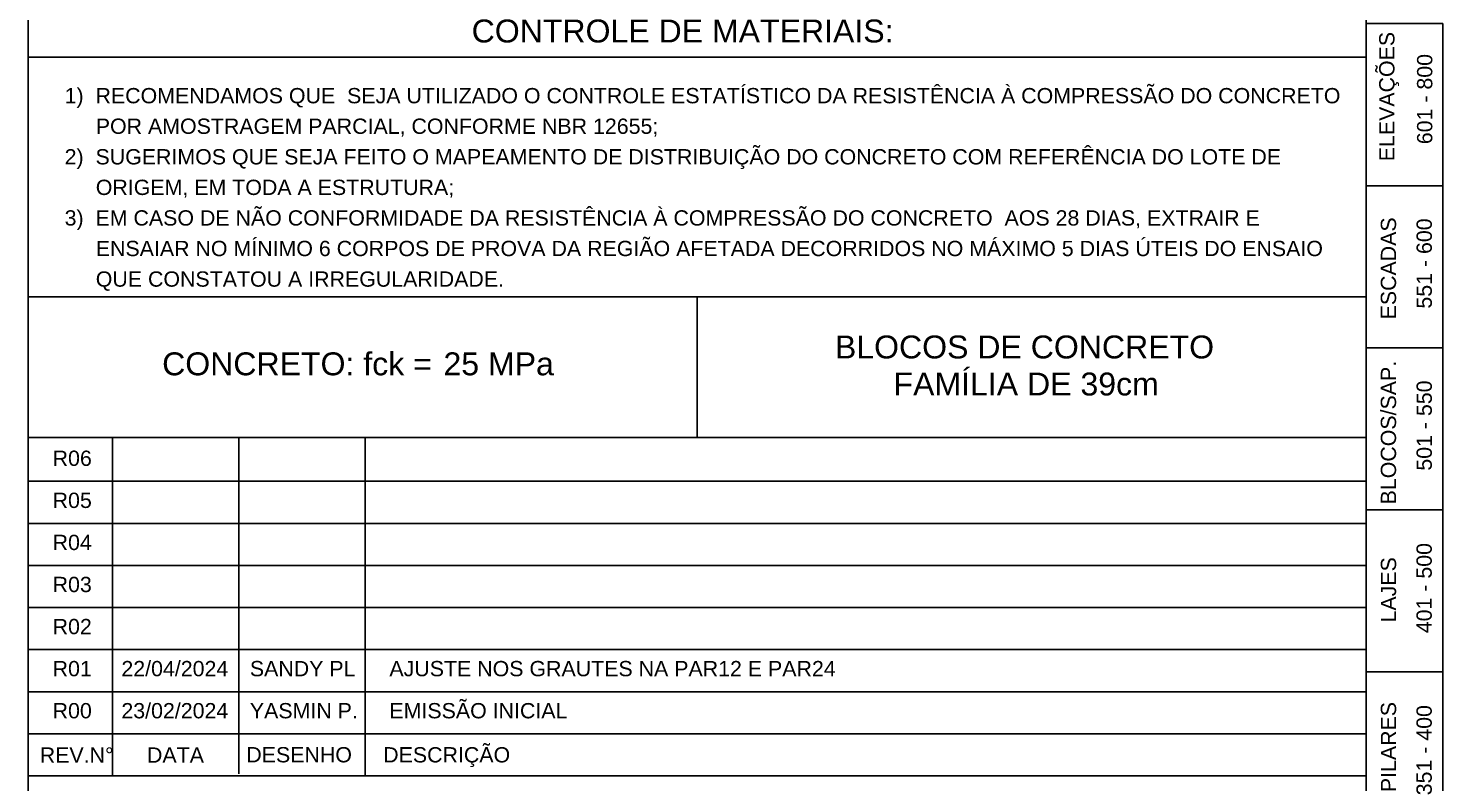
# Model space of a CAD drawing. Extents: x 0 to 119, y 0 to 84.
# Drawn here: x 100.4 to 118.9, y 13.4 to 23.27 of the extents above; entities that cross this region are included whole.
import ezdxf

# ---------------------------------------------------------------- set-up
doc = ezdxf.new("R2010")
doc.units = 0
doc.header["$MEASUREMENT"] = 0
for name, color, linetype in [('10', 252, 'CONTINUOUS'), ('15', 12, 'CONTINUOUS'), ('3', 7, 'CONTINUOUS'), ('40', 7, 'CONTINUOUS'), ('7', 232, 'CONTINUOUS')]:
    doc.layers.add(name, color=color, linetype=linetype)
doc.styles.add('TQS_ARIAL', font='arial.ttf')

msp = doc.modelspace()

# ---------------------------------------------------------------- linework, layer by layer
at = {"layer": '3', "color": 7, "linetype": 'Continuous'}
for p, q in [((100.4, 19.754458), (117.9, 19.754458)), ((109.15, 17.916969), (109.15, 19.754458))]:
    msp.add_line(p, q, dxfattribs=at)
at = {"layer": '40', "linetype": 'Continuous'}
for p, q in [((100.4, 0.999998), (100.4, 83.099999)), ((118.9, 23.331), (118.9, 21.21)), ((118.9, 23.331), (118.9, 21.21)), ((118.9, 23.331), (118.9, 21.21)), ((118.9, 23.331), (118.9, 21.21)), ((100.4, 22.893813), (117.9, 22.893813)), ((118.9, 21.21), (118.9, 19.089)), ((118.9, 21.21), (118.9, 19.089)), ((118.9, 21.21), (118.9, 19.089)), ((118.9, 21.21), (118.9, 19.089)), ((100.4, 19.754458), (117.9, 19.754458)), ((100.4, 19.754458), (117.9, 19.754458)), ((118.9, 19.089), (118.9, 16.968)), ((118.9, 19.089), (118.9, 16.968)), ((118.9, 19.089), (118.9, 16.968)), ((118.9, 19.089), (118.9, 16.968)), ((100.4, 17.916969), (117.9, 17.916969)), ((101.50119, 13.487208), (101.50119, 17.916969)), ((103.152976, 13.512208), (103.152976, 17.916969)), ((104.804762, 13.487208), (104.804762, 17.916969)), ((100.4, 17.341374), (117.9, 17.341374)), ((118.9, 16.968), (118.9, 14.847)), ((118.9, 16.968), (118.9, 14.847)), ((118.9, 16.968), (118.9, 14.847)), ((118.9, 16.968), (118.9, 14.847)), ((100.4, 16.790779), (117.9, 16.790779)), ((100.4, 16.240184), (117.9, 16.240184)), ((100.4, 15.689588), (117.9, 15.689588)), ((100.4, 15.138993), (117.9, 15.138993)), ((118.9, 14.847), (118.9, 12.726)), ((118.9, 14.847), (118.9, 12.726)), ((118.9, 14.847), (118.9, 12.726)), ((118.9, 14.847), (118.9, 12.726)), ((100.4, 14.588398), (117.9, 14.588398)), ((100.4, 14.037803), (117.9, 14.037803)), ((117.9, 13.48906), (100.4, 13.48906))]:
    msp.add_line(p, q, dxfattribs=at)
for points in [[(117.9, 21.21), (117.9, 23.331), (118.9, 23.331), (118.9, 21.21), (117.9, 21.21)], [(117.9, 19.089), (117.9, 21.21), (118.9, 21.21), (118.9, 19.089), (117.9, 19.089)], [(117.9, 16.968), (117.9, 19.089), (118.9, 19.089), (118.9, 16.968), (117.9, 16.968)], [(117.9, 14.847), (117.9, 16.968), (118.9, 16.968), (118.9, 14.847), (117.9, 14.847)], [(117.9, 12.726), (117.9, 14.847), (118.9, 14.847), (118.9, 12.726), (117.9, 12.726)]]:
    msp.add_lwpolyline(points, dxfattribs=at)
at = {"layer": '7', "color": 232, "linetype": 'Continuous'}
msp.add_line((117.9, 83.099998), (117.9, 0.999998), dxfattribs=at)

# ---------------------------------------------------------------- texts
at = {"layer": '10', "color": 252, "linetype": 'Continuous', "style": 'TQS_ARIAL'}
for s, p in [('ELEVAÇÕES', (118.268895, 21.530112)), ('ESCADAS', (118.290014, 19.46047)), ('BLOCOS/SAP.', (118.290014, 17.03947)), ('LAJES', (118.290781, 15.494432)), ('PILARES', (118.290781, 13.273432))]:
    msp.add_text(s, height=0.2, rotation=90, dxfattribs=at).set_placement(p)
at = {"layer": '15', "color": 12, "linetype": 'Continuous', "style": 'TQS_ARIAL'}
for s, p in [('BLOCOS DE CONCRETO', (110.950249, 18.949582)), ('CONCRETO: fck = ', (102.150891, 18.72889)), ('25 MPa', (105.830197, 18.72889)), ('FAMÍLIA DE 39cm', (111.716934, 18.464781))]:
    msp.add_text(s, height=0.3, dxfattribs=at).set_placement(p)
at = {"layer": '3', "color": 7, "linetype": 'Continuous', "style": 'TQS_ARIAL'}
for s, p in [('R06', (100.718379, 17.54314)), ('R05', (100.718379, 16.992545)), ('R04', (100.718379, 16.44195)), ('R03', (100.718379, 15.891355)), ('R02', (100.718379, 15.340759)), ('R01', (100.718379, 14.790164)), ('22/04/2024', (101.617699, 14.790164)), ('SANDY PL', (103.297929, 14.790164)), ('AJUSTE NOS GRAUTES NA PAR12 E PAR24', (105.123141, 14.790164)), ('R00', (100.718379, 14.239569)), ('23/02/2024', (101.617699, 14.239569)), ('YASMIN P.', (103.297929, 14.239569)), ('EMISSÃO INICIAL', (105.123141, 14.239569))]:
    msp.add_text(s, height=0.2, dxfattribs=at).set_placement(p)
at = {"layer": '40', "linetype": 'Continuous', "style": 'TQS_ARIAL'}
for s, height, p in [('CONTROLE DE MATERIAIS:', 0.3, (106.199109, 23.084604)), (' 1)  RECOMENDAMOS QUE  SEJA UTILIZADO O CONTROLE ESTATÍSTICO DA RESISTÊNCIA À COMPRESSÃO DO CONCRETO ', 0.2, (100.797895, 22.288457)), ('      POR AMOSTRAGEM PARCIAL, CONFORME NBR 12655;', 0.2, (100.816998, 21.888557)), (' 2)  SUGERIMOS QUE SEJA FEITO O MAPEAMENTO DE DISTRIBUIÇÃO DO CONCRETO COM REFERÊNCIA DO LOTE DE ', 0.2, (100.797895, 21.488457)), ('      ORIGEM, EM TODA A ESTRUTURA;', 0.2, (100.816998, 21.088557)), (' 3)  EM CASO DE NÃO CONFORMIDADE DA RESISTÊNCIA À COMPRESSÃO DO CONCRETO  AOS 28 DIAS, EXTRAIR E', 0.2, (100.797895, 20.688457)), ('      ENSAIAR NO MÍNIMO 6 CORPOS DE PROVA DA REGIÃO AFETADA DECORRIDOS NO MÁXIMO 5 DIAS ÚTEIS DO ENSAIO', 0.2, (100.816998, 20.288557)), ('      QUE CONSTATOU A IRREGULARIDADE.', 0.2, (100.816998, 19.888557)), ('DESCRIÇÃO', 0.2, (105.041839, 13.662348)), ('REV.N%%d', 0.2, (100.55, 13.659207)), ('DATA', 0.2, (101.952703, 13.659207)), ('DESENHO', 0.2, (103.251683, 13.663395))]:
    msp.add_text(s, height=height, dxfattribs=at).set_placement(p)
for s, p in [('601 - 800', (118.764047, 21.753411)), ('551 - 600', (118.757886, 19.601724)), ('501 - 550', (118.757886, 17.480724)), ('401 - 500', (118.756572, 15.353369)), ('351 - 400', (118.756572, 13.232369))]:
    msp.add_text(s, height=0.2, rotation=90, dxfattribs=at).set_placement(p)

doc.saveas('drawing.dxf')
